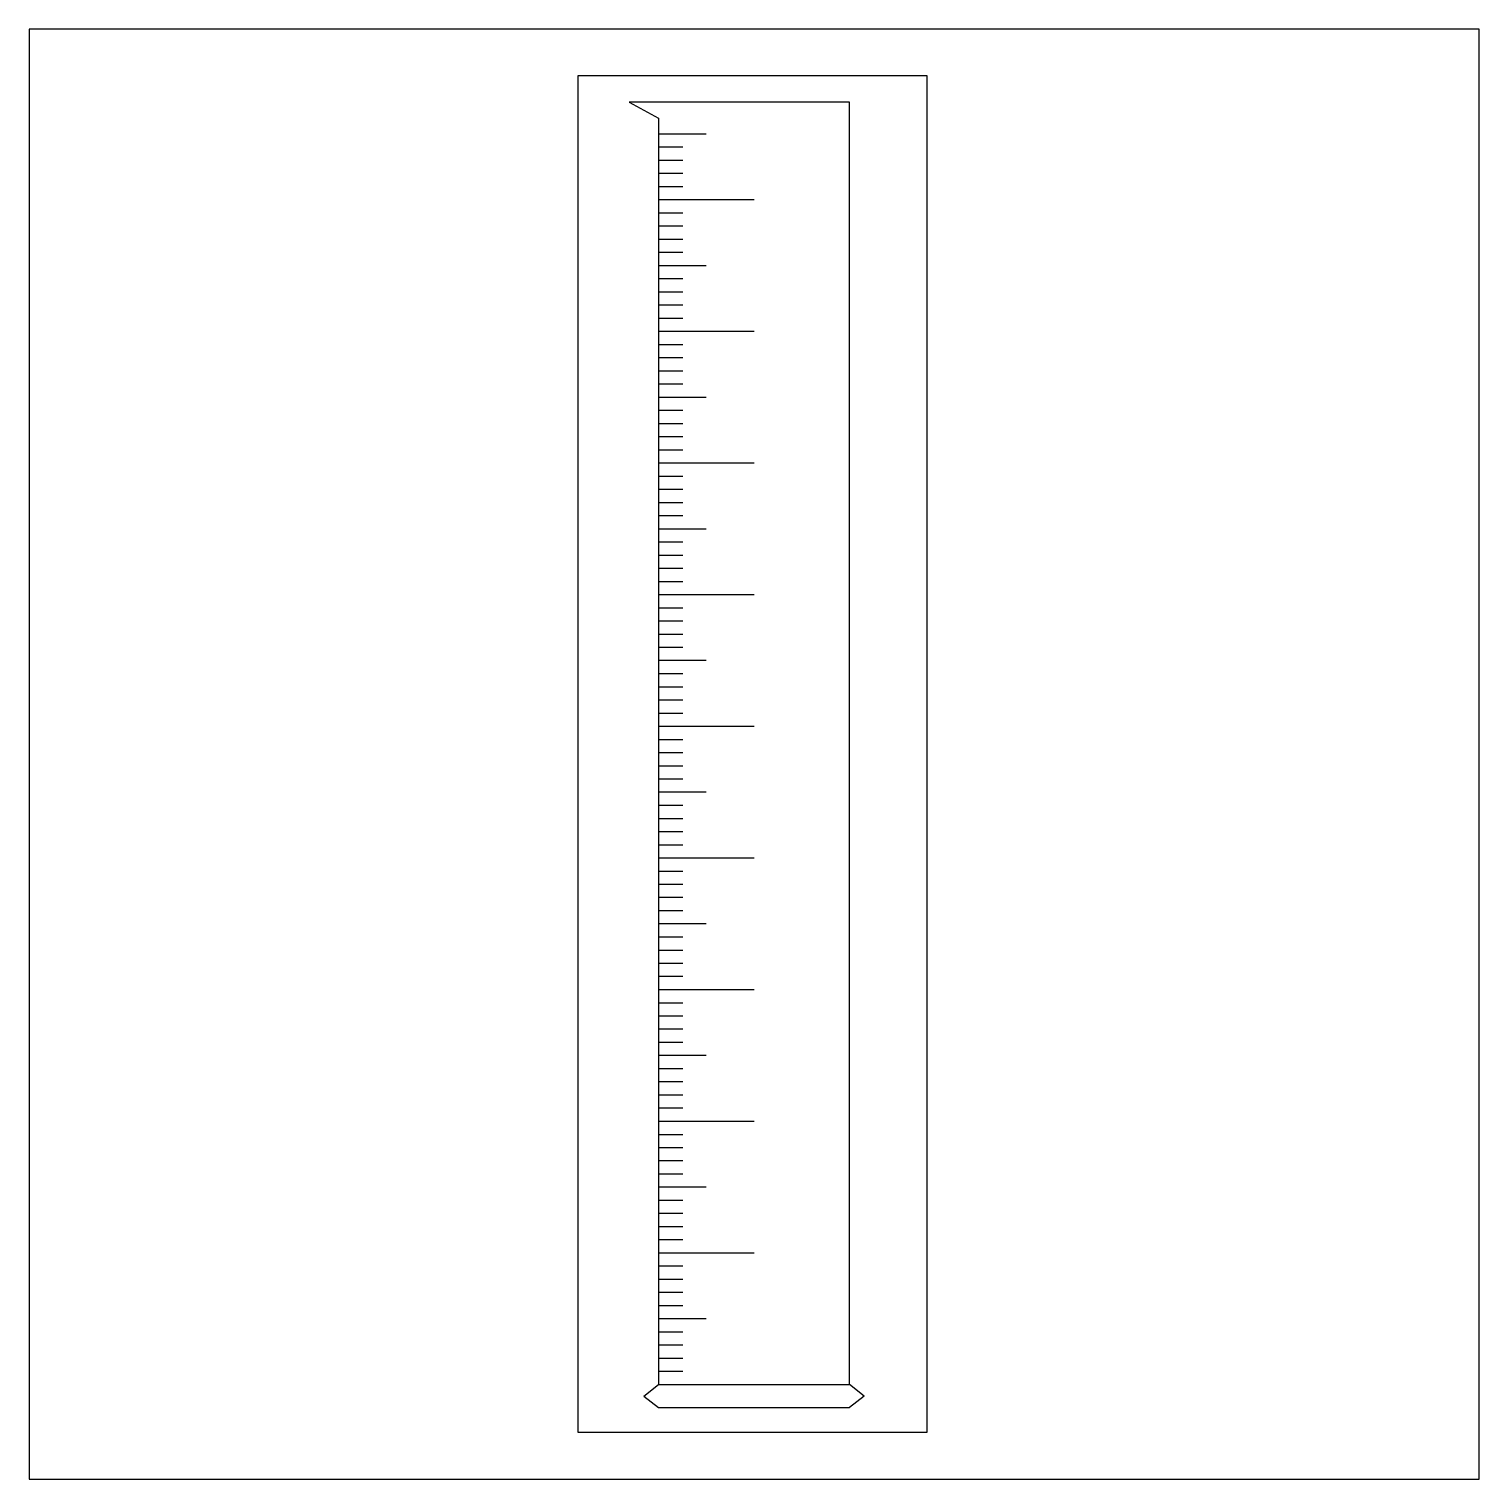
# Model space of a CAD drawing. Header units: millimetres. Extents: x 0 to 1000, y 0 to 1000.
import ezdxf

# ---------------------------------------------------------------- set-up
doc = ezdxf.new("R2010")
doc.units = ezdxf.units.MM
doc.layers.get('0').update_dxf_attribs({"color": 2})
doc.layers.add('1', color=1, linetype='Continuous')
doc.layers.add('3', color=7, linetype='Continuous')

msp = doc.modelspace()

# ---------------------------------------------------------------- linework, layer by layer
at = {"color": 2}
msp.add_lwpolyline([(0, 0), (1000, 0), (1000, 1000), (0, 1000)], close=True, dxfattribs=at)
at = {"layer": '1', "color": 1}
for p, q in [((619.4, 967.6), (378.6, 967.6)), ((378.6, 967.6), (378.6, 32.4)), ((619.4, 32.4), (619.4, 967.6)), ((378.6, 32.4), (619.4, 32.4))]:
    msp.add_line(p, q, dxfattribs=at)
at = {"layer": '3'}
for p, q in [((413.8, 949.6), (434.1, 938.6)), ((565.9, 949.6), (413.8, 949.6)), ((565.9, 65.2), (565.9, 949.6)), ((434.1, 938.6), (434.1, 65.2)), ((434.1, 927.7), (467.1, 927.7)), ((434.1, 918.7), (450.9, 918.7)), ((434.1, 909.6), (450.9, 909.6)), ((434.1, 900.5), (450.9, 900.5)), ((434.1, 891.4), (450.9, 891.4)), ((434.1, 882.3), (450.9, 882.3)), ((434.1, 882.3), (500, 882.3)), ((434.1, 873.3), (450.9, 873.3)), ((434.1, 864.2), (450.9, 864.2)), ((434.1, 855.1), (450.9, 855.1)), ((434.1, 846), (450.9, 846)), ((434.1, 836.9), (467.1, 836.9)), ((434.1, 836.9), (450.9, 836.9)), ((434.1, 827.9), (450.9, 827.9)), ((434.1, 818.8), (450.9, 818.8)), ((434.1, 809.7), (450.9, 809.7)), ((434.1, 800.6), (450.9, 800.6)), ((434.1, 791.5), (500, 791.5)), ((434.1, 791.5), (450.9, 791.5)), ((434.1, 782.5), (450.9, 782.5)), ((434.1, 773.4), (450.9, 773.4)), ((434.1, 764.3), (450.9, 764.3)), ((434.1, 755.2), (450.9, 755.2)), ((434.1, 746.1), (467.1, 746.1)), ((434.1, 737.1), (450.9, 737.1)), ((434.1, 728), (450.9, 728)), ((434.1, 718.9), (450.9, 718.9)), ((434.1, 709.8), (450.9, 709.8)), ((434.1, 700.7), (500, 700.7)), ((434.1, 700.7), (450.9, 700.7)), ((434.1, 691.7), (450.9, 691.7)), ((434.1, 682.6), (450.9, 682.6)), ((434.1, 673.5), (450.9, 673.5)), ((434.1, 664.4), (450.9, 664.4)), ((434.1, 655.4), (450.9, 655.4)), ((434.1, 655.4), (467.1, 655.4)), ((434.1, 646.3), (450.9, 646.3)), ((434.1, 637.2), (450.9, 637.2)), ((434.1, 628.1), (450.9, 628.1)), ((434.1, 619), (450.9, 619)), ((434.1, 610), (500, 610)), ((434.1, 610), (450.9, 610)), ((434.1, 600.9), (450.9, 600.9)), ((434.1, 591.8), (450.9, 591.8)), ((434.1, 582.7), (450.9, 582.7)), ((434.1, 573.6), (450.9, 573.6)), ((434.1, 564.6), (450.9, 564.6)), ((434.1, 564.6), (467.1, 564.6)), ((434.1, 555.5), (450.9, 555.5)), ((434.1, 546.4), (450.9, 546.4)), ((434.1, 537.3), (450.9, 537.3)), ((434.1, 528.2), (450.9, 528.2)), ((434.1, 519.2), (450.9, 519.2)), ((434.1, 519.2), (500, 519.2)), ((434.1, 510.1), (450.9, 510.1)), ((434.1, 501), (450.9, 501)), ((434.1, 491.9), (450.9, 491.9)), ((434.1, 482.8), (450.9, 482.8)), ((434.1, 473.8), (467.1, 473.8)), ((434.1, 473.8), (450.9, 473.8)), ((434.1, 464.7), (450.9, 464.7)), ((434.1, 455.6), (450.9, 455.6)), ((434.1, 446.5), (450.9, 446.5)), ((434.1, 437.4), (450.9, 437.4)), ((434.1, 428.4), (500, 428.4)), ((434.1, 428.4), (450.9, 428.4)), ((434.1, 419.3), (450.9, 419.3)), ((434.1, 410.2), (450.9, 410.2)), ((434.1, 401.2), (450.9, 401.2)), ((434.1, 392.1), (450.9, 392.1)), ((434.1, 383), (450.9, 383)), ((434.1, 383), (467.1, 383)), ((434.1, 373.9), (450.9, 373.9)), ((434.1, 364.8), (450.9, 364.8)), ((434.1, 355.8), (450.9, 355.8)), ((434.1, 346.7), (450.9, 346.7)), ((434.1, 337.6), (450.9, 337.6)), ((434.1, 337.6), (500, 337.6)), ((434.1, 328.5), (450.9, 328.5)), ((434.1, 319.4), (450.9, 319.4)), ((434.1, 310.4), (450.9, 310.4)), ((434.1, 301.3), (450.9, 301.3)), ((434.1, 292.2), (457.7, 292.2)), ((434.1, 292.2), (467.1, 292.2)), ((434.1, 283.1), (450.9, 283.1)), ((434.1, 274.1), (450.9, 274.1)), ((434.1, 265), (450.9, 265)), ((434.1, 255.9), (450.9, 255.9)), ((434.1, 246.8), (450.9, 246.8)), ((434.1, 246.8), (500, 246.8)), ((434.1, 237.7), (450.9, 237.7)), ((434.1, 228.7), (450.9, 228.7)), ((434.1, 219.6), (450.9, 219.6)), ((434.1, 210.5), (450.9, 210.5)), ((434.1, 201.4), (457.7, 201.4)), ((434.1, 201.4), (467.1, 201.4)), ((434.1, 192.3), (450.9, 192.3)), ((434.1, 183.3), (450.9, 183.3)), ((434.1, 174.2), (450.9, 174.2)), ((434.1, 165.1), (450.9, 165.1)), ((434.1, 156), (500, 156)), ((434.1, 156), (450.9, 156)), ((434.1, 146.9), (450.9, 146.9)), ((434.1, 137.9), (450.9, 137.9)), ((434.1, 128.8), (450.9, 128.8)), ((434.1, 119.7), (450.9, 119.7)), ((434.1, 110.6), (450.9, 110.6)), ((434.1, 110.6), (467.1, 110.6)), ((434.1, 101.5), (450.9, 101.5)), ((434.1, 92.5), (450.9, 92.5)), ((434.1, 83.4), (450.9, 83.4)), ((434.1, 74.3), (450.9, 74.3)), ((424, 57.2), (434.1, 65.2)), ((434.1, 65.2), (500, 65.2)), ((434.1, 65.2), (565.9, 65.2)), ((576, 57.2), (565.9, 65.2)), ((424, 57.2), (434.1, 49.2)), ((576, 57.2), (565.9, 49.2)), ((434.1, 49.2), (565.9, 49.2))]:
    msp.add_line(p, q, dxfattribs=at)

doc.saveas('drawing.dxf')
